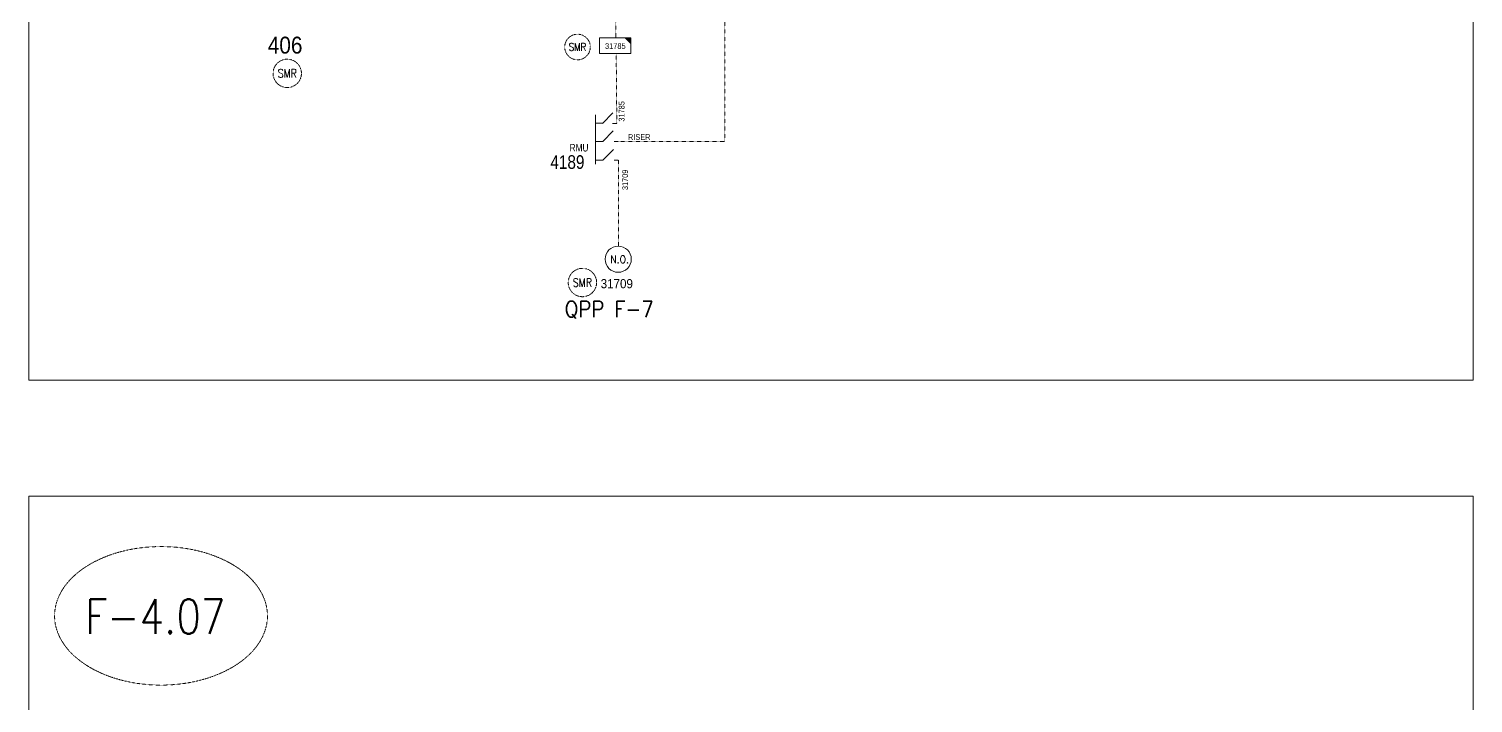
# Model space of a CAD drawing. Header units: metres. Extents: x 65984 to 144644, y -19036 to 23726.
# Drawn here: x 108254 to 110024, y 7176 to 8003 of the extents above; entities that cross this region are included whole.
import ezdxf
from ezdxf.enums import TextEntityAlignment as Align

# ---------------------------------------------------------------- set-up
doc = ezdxf.new("R2010")
doc.units = ezdxf.units.M
doc.header["$MEASUREMENT"] = 0
doc.linetypes.add('DGN Style 3', pattern=[0.013877, 0, -0.013877])
doc.layers.get('0').update_dxf_attribs({"color": 95, "lineweight": 40})
for name, color, linetype, lineweight in [('ABS NUMBER', 112, 'Continuous', 30), ('d_eos', 111, 'Continuous', 40), ('d_eos no', 121, 'Continuous', 40), ('d_switch', 95, 'Continuous', 40), ('d_tf no', 6, 'Continuous', 40), ('d_ug cable', 95, 'Continuous', 40), ('d_unit sub', 7, 'Continuous', 40), ('fedr no', 95, 'Continuous', 40), ('O H MAIN FEEDER', 4, 'Continuous', 100), ('SW N O', 114, 'Continuous', 30)]:
    doc.layers.add(name, color=color, linetype=linetype, lineweight=lineweight)
doc.styles.add('Style-Arial', font='arial.ttf')
doc.styles.add('Style-ENGINEERING', font='ENGINEERING.shx')
doc.styles.add('Style-msdefault', font='msdefault.shx')
doc.styles.add('Style-simplex', font='simplex.shx')
doc.styles.add('Style-STANDARD', font='STANDARD.shx')

# ---------------------------------------------------------------- blocks, each defined once
blk = doc.blocks.new('TF_8')
at = {"color": 0, "linetype": 'ByBlock', "lineweight": -2}
blk.add_line((6.3, 4.95), (9.9, 1.35), dxfattribs=at)
blk.add_3dface([(-10.1, 4.95), (9.9, 4.95), (9.9, -5.05), (-10.1, -5.05)], dxfattribs=at)
blk = doc.blocks.new('exist.us-1000kva')
at = {"color": 0, "linetype": 'ByBlock', "lineweight": -2, "flags": 128}
blk.add_lwpolyline([(40, 12.9), (32.8, 20), (40, 20)], close=True, dxfattribs=at)
at = {"color": 0, "linetype": 'ByBlock', "lineweight": -2, "extrusion": (0, 0, -1)}
blk.add_solid([(-40, 12.9), (-32.8, 20), (-40, 20)], dxfattribs=at)
at = {"color": 0, "linetype": 'ByBlock', "lineweight": -2, "xscale": 2, "yscale": 2}
blk.add_blockref('TF_8', (20.2, 10.1), dxfattribs=at)
blk = doc.blocks.new('*U893')
at = {"layer": 'SW N O', "color": 3, "lineweight": 13}
blk.add_circle((0, 0), 16.8, dxfattribs=at)
at = {"layer": 'SW N O', "color": 3, "lineweight": 13, "style": 'Style-STANDARD'}
blk.add_text('N.O.', height=9.6, dxfattribs=at).set_placement((1.7, -0.2), align=Align.MIDDLE_CENTER)

msp = doc.modelspace()

# ---------------------------------------------------------------- linework, layer by layer
at = {"layer": 'd_eos', "color": 7, "linetype": 'Continuous', "lineweight": 13, "ltscale": 1.191298}
for p, q in [((108969.6, 7899.9), (108956.9, 7886.8)), ((108948.5, 7837.2), (108948.5, 7897.6)), ((108957.8, 7887.4), (108949.1, 7887.4)), ((108974.4, 7887), (108969.1, 7887)), ((108948.5, 7864.9), (108957.2, 7864.9)), ((108957.2, 7864.9), (108969.9, 7877.9)), ((108971.1, 7864.9), (108976.3, 7864.9)), ((108957.4, 7842.2), (108970.5, 7854.9)), ((108948.5, 7842.2), (108957.2, 7842.2)), ((108971.1, 7842.2), (108976.3, 7842.2))]:
    msp.add_line(p, q, dxfattribs=at)
at = {"layer": 'd_ug cable', "color": 36, "linetype": 'DGN Style 3', "lineweight": 13}
for p, q in [((108973.1, 7991.9), (108973.1, 8036.6)), ((108973.7, 7971.8), (108974.5, 7887.5))]:
    msp.add_line(p, q, dxfattribs=at)
at = {"layer": 'd_ug cable', "color": 214, "linetype": 'DGN Style 3', "lineweight": 13}
msp.add_line((108976.6, 7842.2), (108976.6, 7736.3), dxfattribs=at)
at = {"layer": 'd_ug cable', "color": 36, "linetype": 'DGN Style 3', "lineweight": 13, "flags": 128}
msp.add_lwpolyline([(109106.9, 8134.5), (109106.9, 7864.9), (108976.2, 7864.9)], dxfattribs=at)
at = {"layer": 'd_ug cable', "color": 2, "linetype": 'DGN Style 3', "lineweight": 13}
for centre, radius in [((108926.3, 7980.8), 15.7), ((108570.4, 7948.5), 17.4), ((108932.3, 7691.9), 17.4)]:
    msp.add_circle(centre, radius, dxfattribs=at)
at = {"layer": 'fedr no', "color": 82, "linetype": 'DGN Style 3', "lineweight": 13, "true_color": 0x1dc70e}
msp.add_ellipse((108415.6, 7283), major_axis=(130.5, 0), ratio=0.651175, dxfattribs=at)
at = {"layer": 'O H MAIN FEEDER', "color": 140, "lineweight": 13, "ltscale": 0.861012, "flags": 128}
for points in [[(110024.4, 8885.1), (108253.6, 8885.1), (108253.6, 7572.1), (110024.4, 7572.1)], [(110024.4, 7430), (108253.6, 7430), (108253.6, 6117.1), (110024.4, 6117.1)]]:
    msp.add_lwpolyline(points, close=True, dxfattribs=at)

# ---------------------------------------------------------------- block references
at = {"layer": 'd_unit sub', "color": 2, "linetype": 'Continuous', "lineweight": 13, "xscale": 0.9558866168068755, "yscale": 0.9558866168068755, "zscale": 0.7964408125251596, "rotation": 359.9999999999999}
msp.add_blockref('exist.us-1000kva', (108953.4, 7972.8), dxfattribs=at)
at = {"layer": 'SW N O', "color": 3, "lineweight": 13, "xscale": 0.9550272496019225, "yscale": 0.9550272496019225, "zscale": 0.9550272496019225}
msp.add_blockref('*U893', (108976.2, 7720.5), dxfattribs=at)

# ---------------------------------------------------------------- texts
at = {"layer": 'ABS NUMBER', "color": 2, "lineweight": 13, "style": 'Style-Arial', "width": 0.88}
msp.add_text('406', height=20.74, dxfattribs=at).set_placement((108546.5, 7993.5), align=Align.TOP_LEFT)
at = {"layer": 'd_eos no', "color": 7, "linetype": 'Continuous', "lineweight": 13, "ltscale": 0.9, "style": 'Style-msdefault', "width": 0.833333}
msp.add_text('4189', height=16.8, dxfattribs=at).set_placement((108893.1, 7848.1), align=Align.TOP_LEFT)
at = {"layer": 'd_eos no', "color": 7, "linetype": 'Continuous', "lineweight": 53, "ltscale": 0.81, "style": 'Style-msdefault', "width": 0.818182}
msp.add_text('RMU', height=9.24, dxfattribs=at).set_placement((108916.7, 7861.9), align=Align.TOP_LEFT)
at = {"layer": 'd_switch', "color": 7, "linetype": 'Continuous', "lineweight": 13, "ltscale": 0.9, "style": 'Style-ENGINEERING', "width": 0.921053}
for s, p in [('31785', (108976.8, 7889.3)), ('31709', (108981.1, 7805.3))]:
    msp.add_text(s, height=7.09, rotation=90, dxfattribs=at).set_placement(p, align=Align.TOP_LEFT)
msp.add_text('RISER', height=7.09, dxfattribs=at).set_placement((108988.2, 7873.9), align=Align.TOP_LEFT)
at = {"layer": 'd_tf no', "color": 2, "linetype": 'Continuous', "lineweight": 13, "style": 'Style-msdefault', "width": 0.947368}
for s, height, p in [('31785', 6.95, (108960, 7985.5)), ('31709', 11.21, (108954.7, 7696.1))]:
    msp.add_text(s, height=height, dxfattribs=at).set_placement(p, align=Align.TOP_LEFT)
at = {"layer": 'd_tf no', "color": 1, "linetype": 'Continuous', "lineweight": 40, "ltscale": 0.81, "insert": (108926.3, 7980.9), "char_height": 9.204, "attachment_point": 5, "line_spacing_factor": 1.2, "style": 'Style-STANDARD'}
msp.add_mtext('\\H1x;\\W0.909091;SMR\\P', dxfattribs=at)
at = {"layer": 'd_tf no', "color": 1, "linetype": 'Continuous', "lineweight": 40, "ltscale": 0.9, "char_height": 10.227, "attachment_point": 5, "line_spacing_factor": 1.2, "style": 'Style-STANDARD'}
for insert in [(108570.4, 7948.5), (108932.3, 7691.9)]:
    msp.add_mtext('\\H1x;\\W0.909091;SMR\\P', dxfattribs=dict(at, insert=insert))
at = {"layer": 'fedr no', "color": 55, "linetype": 'Continuous', "lineweight": 13, "style": 'Style-simplex', "width": 0.909091}
msp.add_text('QPP F-7', height=19.49, dxfattribs=at).set_placement((108965.2, 7659.3), align=Align.MIDDLE_CENTER)
at = {"layer": 'fedr no', "color": 6, "linetype": 'Continuous', "lineweight": 13, "style": 'Style-STANDARD', "width": 0.909091}
msp.add_text('F-4.07', height=42.53, dxfattribs=at).set_placement((108408.7, 7282.1), align=Align.MIDDLE_CENTER)

doc.saveas('drawing.dxf')
